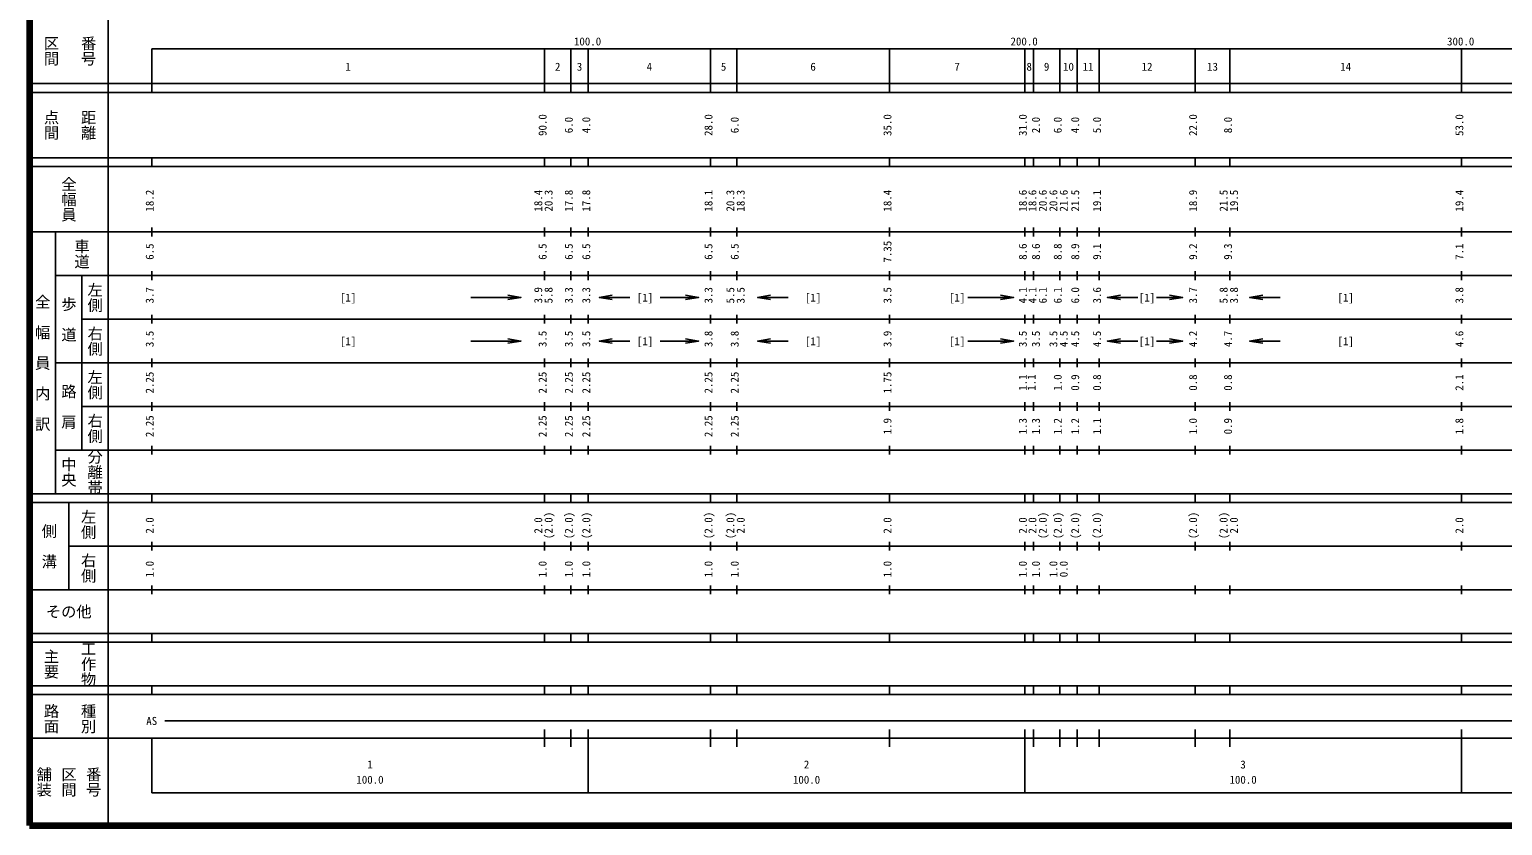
# Model space of a CAD drawing. Units: millimetres on the paper, enlarged 1000 times. Extents: x 40000 to 680000, y 20000 to 380000.
# Drawn here: x 40000 to 377433, y 20000 to 202409 of the extents above; entities that cross this region are included whole.
import ezdxf
from ezdxf.enums import TextEntityAlignment as Align

# ---------------------------------------------------------------- set-up
doc = ezdxf.new("R2010")
doc.units = ezdxf.units.MM
doc.header["$LTSCALE"] = 1000
doc.layers.add('M-TTL', color=2, linetype='Continuous', lineweight=140)
doc.layers.add('M-TTL-BAND', color=7, linetype='Continuous', lineweight=25)
doc.styles.add('@ＭＳ ゴシック', font='')
doc.styles.add('ＭＳ ゴシック', font='')
doc.styles.get('@ＭＳ ゴシック').set_extended_font_data('@MS Gothic')
doc.styles.get('ＭＳ ゴシック').set_extended_font_data('MS Gothic')

# ---------------------------------------------------------------- blocks, each defined once
blk = doc.blocks.new('open_arrow')
at = {"color": 0, "linetype": 'Continuous', "lineweight": -2}
blk.add_lwpolyline([(7.5, 1.25), (0, 0), (7.5, -1.25)], dxfattribs=at)

msp = doc.modelspace()

# ---------------------------------------------------------------- linework, layer by layer
at = {"layer": 'M-TTL'}
for p, q in [((40000, 380000), (40000, 20000)), ((40000, 20000), (680000, 20000))]:
    msp.add_line(p, q, dxfattribs=at)
at = {"layer": 'M-TTL-BAND'}
for p, q in [((58000, 370000), (58000, 20000)), ((68000, 198000), (579000, 198000)), ((68000, 198000), (68000, 188000)), ((158000, 188000), (158000, 198000)), ((164000, 188000), (164000, 198000)), ((168000, 188000), (168000, 198000)), ((196000, 188000), (196000, 198000)), ((202000, 188000), (202000, 198000)), ((237000, 188000), (237000, 198000)), ((268000, 188000), (268000, 198000)), ((270000, 188000), (270000, 198000)), ((276000, 188000), (276000, 198000)), ((280000, 188000), (280000, 198000)), ((285000, 188000), (285000, 198000)), ((307000, 188000), (307000, 198000)), ((315000, 188000), (315000, 198000)), ((368000, 188000), (368000, 198000)), ((40000, 190000), (579000, 190000)), ((40000, 188000), (579000, 188000)), ((40000, 173000), (579000, 173000)), ((68000, 171000), (68000, 173000)), ((158000, 171000), (158000, 173000)), ((164000, 171000), (164000, 173000)), ((168000, 171000), (168000, 173000)), ((196000, 171000), (196000, 173000)), ((202000, 171000), (202000, 173000)), ((237000, 171000), (237000, 173000)), ((268000, 171000), (268000, 173000)), ((270000, 171000), (270000, 173000)), ((276000, 171000), (276000, 173000)), ((280000, 171000), (280000, 173000)), ((285000, 171000), (285000, 173000)), ((307000, 171000), (307000, 173000)), ((315000, 171000), (315000, 173000)), ((368000, 171000), (368000, 173000)), ((40000, 171000), (579000, 171000)), ((40000, 156000), (579000, 156000)), ((46000, 96000), (46000, 156000)), ((68000, 155000), (68000, 157000)), ((158000, 155000), (158000, 157000)), ((164000, 155000), (164000, 157000)), ((168000, 155000), (168000, 157000)), ((196000, 155000), (196000, 157000)), ((202000, 155000), (202000, 157000)), ((237000, 155000), (237000, 157000)), ((268000, 155000), (268000, 157000)), ((270000, 155000), (270000, 157000)), ((276000, 155000), (276000, 157000)), ((280000, 155000), (280000, 157000)), ((285000, 155000), (285000, 157000)), ((307000, 155000), (307000, 157000)), ((315000, 155000), (315000, 157000)), ((368000, 155000), (368000, 157000)), ((46000, 146000), (579000, 146000)), ((52000, 146000), (52000, 106000)), ((68000, 145000), (68000, 147000)), ((158000, 145000), (158000, 147000)), ((164000, 145000), (164000, 147000)), ((168000, 145000), (168000, 147000)), ((196000, 145000), (196000, 147000)), ((202000, 145000), (202000, 147000)), ((237000, 145000), (237000, 147000)), ((268000, 145000), (268000, 147000)), ((270000, 145000), (270000, 147000)), ((276000, 145000), (276000, 147000)), ((280000, 145000), (280000, 147000)), ((285000, 145000), (285000, 147000)), ((307000, 145000), (307000, 147000)), ((315000, 145000), (315000, 147000)), ((368000, 145000), (368000, 147000)), ((152569, 141000), (141107, 141000)), ((170506, 141000), (177495, 141000)), ((193280, 141000), (184466, 141000)), ((206780, 141000), (213769, 141000)), ((265414, 141000), (254921, 141000)), ((286927, 141000), (293917, 141000)), ((304167, 141000), (298187, 141000)), ((319504, 141000), (326494, 141000)), ((52000, 136000), (579000, 136000)), ((68000, 135000), (68000, 137000)), ((158000, 135000), (158000, 137000)), ((164000, 135000), (164000, 137000)), ((168000, 135000), (168000, 137000)), ((196000, 135000), (196000, 137000)), ((202000, 135000), (202000, 137000)), ((237000, 135000), (237000, 137000)), ((268000, 135000), (268000, 137000)), ((270000, 135000), (270000, 137000)), ((276000, 135000), (276000, 137000)), ((280000, 135000), (280000, 137000)), ((285000, 135000), (285000, 137000)), ((307000, 135000), (307000, 137000)), ((315000, 135000), (315000, 137000)), ((368000, 135000), (368000, 137000)), ((152569, 131000), (141107, 131000)), ((170506, 131000), (177495, 131000)), ((193280, 131000), (184466, 131000)), ((206780, 131000), (213769, 131000)), ((265414, 131000), (254921, 131000)), ((286927, 131000), (293917, 131000)), ((304167, 131000), (298187, 131000)), ((319504, 131000), (326494, 131000)), ((46000, 126000), (579000, 126000)), ((68000, 125000), (68000, 127000)), ((158000, 125000), (158000, 127000)), ((164000, 125000), (164000, 127000)), ((168000, 125000), (168000, 127000)), ((196000, 125000), (196000, 127000)), ((202000, 125000), (202000, 127000)), ((237000, 125000), (237000, 127000)), ((268000, 125000), (268000, 127000)), ((270000, 125000), (270000, 127000)), ((276000, 125000), (276000, 127000)), ((280000, 125000), (280000, 127000)), ((285000, 125000), (285000, 127000)), ((307000, 125000), (307000, 127000)), ((315000, 125000), (315000, 127000)), ((368000, 125000), (368000, 127000)), ((52000, 116000), (579000, 116000)), ((68000, 115000), (68000, 117000)), ((158000, 115000), (158000, 117000)), ((164000, 115000), (164000, 117000)), ((168000, 115000), (168000, 117000)), ((196000, 115000), (196000, 117000)), ((202000, 115000), (202000, 117000)), ((237000, 115000), (237000, 117000)), ((268000, 115000), (268000, 117000)), ((270000, 115000), (270000, 117000)), ((276000, 115000), (276000, 117000)), ((280000, 115000), (280000, 117000)), ((285000, 115000), (285000, 117000)), ((307000, 115000), (307000, 117000)), ((315000, 115000), (315000, 117000)), ((368000, 115000), (368000, 117000)), ((46000, 106000), (579000, 106000)), ((68000, 105000), (68000, 107000)), ((158000, 105000), (158000, 107000)), ((164000, 105000), (164000, 107000)), ((168000, 105000), (168000, 107000)), ((196000, 105000), (196000, 107000)), ((202000, 105000), (202000, 107000)), ((237000, 105000), (237000, 107000)), ((268000, 105000), (268000, 107000)), ((270000, 105000), (270000, 107000)), ((276000, 105000), (276000, 107000)), ((280000, 105000), (280000, 107000)), ((285000, 105000), (285000, 107000)), ((307000, 105000), (307000, 107000)), ((315000, 105000), (315000, 107000)), ((368000, 105000), (368000, 107000)), ((40000, 96000), (579000, 96000)), ((68000, 94000), (68000, 96000)), ((158000, 94000), (158000, 96000)), ((164000, 94000), (164000, 96000)), ((168000, 94000), (168000, 96000)), ((196000, 94000), (196000, 96000)), ((202000, 94000), (202000, 96000)), ((237000, 94000), (237000, 96000)), ((268000, 94000), (268000, 96000)), ((270000, 94000), (270000, 96000)), ((276000, 94000), (276000, 96000)), ((280000, 94000), (280000, 96000)), ((285000, 94000), (285000, 96000)), ((307000, 94000), (307000, 96000)), ((315000, 94000), (315000, 96000)), ((368000, 94000), (368000, 96000)), ((40000, 94000), (579000, 94000)), ((49000, 94000), (49000, 74000)), ((68000, 83000), (68000, 85000)), ((158000, 83000), (158000, 85000)), ((164000, 83000), (164000, 85000)), ((168000, 83000), (168000, 85000)), ((196000, 83000), (196000, 85000)), ((202000, 83000), (202000, 85000)), ((237000, 83000), (237000, 85000)), ((268000, 83000), (268000, 85000)), ((270000, 83000), (270000, 85000)), ((276000, 83000), (276000, 85000)), ((280000, 83000), (280000, 85000)), ((285000, 83000), (285000, 85000)), ((307000, 83000), (307000, 85000)), ((315000, 83000), (315000, 85000)), ((368000, 83000), (368000, 85000)), ((49000, 84000), (579000, 84000)), ((68000, 73000), (68000, 75000)), ((158000, 73000), (158000, 75000)), ((164000, 73000), (164000, 75000)), ((168000, 73000), (168000, 75000)), ((196000, 73000), (196000, 75000)), ((202000, 73000), (202000, 75000)), ((237000, 73000), (237000, 75000)), ((268000, 73000), (268000, 75000)), ((270000, 73000), (270000, 75000)), ((276000, 73000), (276000, 75000)), ((280000, 73000), (280000, 75000)), ((285000, 73000), (285000, 75000)), ((307000, 73000), (307000, 75000)), ((315000, 73000), (315000, 75000)), ((368000, 73000), (368000, 75000)), ((40000, 74000), (579000, 74000)), ((40000, 64000), (579000, 64000)), ((40000, 62000), (579000, 62000)), ((68000, 62000), (68000, 64000)), ((158000, 62000), (158000, 64000)), ((164000, 62000), (164000, 64000)), ((168000, 62000), (168000, 64000)), ((196000, 62000), (196000, 64000)), ((202000, 62000), (202000, 64000)), ((237000, 62000), (237000, 64000)), ((268000, 62000), (268000, 64000)), ((270000, 62000), (270000, 64000)), ((276000, 62000), (276000, 64000)), ((280000, 62000), (280000, 64000)), ((285000, 62000), (285000, 64000)), ((307000, 62000), (307000, 64000)), ((315000, 62000), (315000, 64000)), ((368000, 62000), (368000, 64000)), ((40000, 52000), (579000, 52000)), ((68000, 50000), (68000, 52000)), ((158000, 50000), (158000, 52000)), ((164000, 50000), (164000, 52000)), ((168000, 50000), (168000, 52000)), ((196000, 50000), (196000, 52000)), ((202000, 50000), (202000, 52000)), ((237000, 50000), (237000, 52000)), ((268000, 50000), (268000, 52000)), ((270000, 50000), (270000, 52000)), ((276000, 50000), (276000, 52000)), ((280000, 50000), (280000, 52000)), ((285000, 50000), (285000, 52000)), ((307000, 50000), (307000, 52000)), ((315000, 50000), (315000, 52000)), ((368000, 50000), (368000, 52000)), ((40000, 50000), (579000, 50000)), ((71000, 44000), (565000, 44000)), ((158000, 38000), (158000, 42000)), ((164000, 38000), (164000, 42000)), ((168000, 27500), (168000, 42000)), ((196000, 38000), (196000, 42000)), ((202000, 38000), (202000, 42000)), ((237000, 38000), (237000, 42000)), ((268000, 27500), (268000, 42000)), ((270000, 38000), (270000, 42000)), ((276000, 38000), (276000, 42000)), ((280000, 38000), (280000, 42000)), ((285000, 38000), (285000, 42000)), ((307000, 38000), (307000, 42000)), ((315000, 38000), (315000, 42000)), ((368000, 27500), (368000, 42000)), ((40000, 40000), (579000, 40000)), ((68000, 40000), (68000, 27500)), ((68000, 27500), (579000, 27500))]:
    msp.add_line(p, q, dxfattribs=at)

# ---------------------------------------------------------------- block references
at = {"layer": 'M-TTL-BAND', "xscale": 400, "yscale": 400, "rotation": 180}
for p in [(152569, 141000), (193280, 141000), (265414, 141000), (304167, 141000), (152569, 131000), (193280, 131000), (265414, 131000), (304167, 131000)]:
    msp.add_blockref('open_arrow', p, dxfattribs=at)
at = {"layer": 'M-TTL-BAND', "xscale": 400, "yscale": 400}
for p in [(170506, 141000), (206780, 141000), (286927, 141000), (319504, 141000), (170506, 131000), (206780, 131000), (286927, 131000), (319504, 131000)]:
    msp.add_blockref('open_arrow', p, dxfattribs=at)

# ---------------------------------------------------------------- texts
at = {"layer": 'M-TTL-BAND', "style": '@ＭＳ ゴシック'}
for s, p in [('区間', (45000, 197500)), ('番号', (53500, 197500)), ('点間', (45000, 180500)), ('距離', (53500, 180500)), ('全幅員', (49000, 163500)), ('車道', (52000, 151000)), ('左側', (55000, 141000)), ('全\u3000幅\u3000員\u3000内\u3000訳', (43000, 126000)), ('歩\u3000道', (49000, 136000)), ('右側', (55000, 131000)), ('左側', (55000, 121000)), ('路\u3000肩', (49000, 116000)), ('右側', (55000, 111000)), ('分離帯', (55000, 101000)), ('中央', (49000, 101000)), ('左側', (53500, 89000)), ('側\u3000溝', (44500, 84000)), ('右側', (53500, 79000)), ('工作物', (53500, 57000)), ('主要', (45000, 57000)), ('路面', (45000, 44500)), ('種別', (53500, 44500)), ('舗装', (43333, 30000)), ('区間', (49000, 30000)), ('番号', (54667, 30000))]:
    msp.add_text(s, height=2566, rotation=270, dxfattribs=at).set_placement(p, align=Align.MIDDLE_CENTER)
at = {"layer": 'M-TTL-BAND', "style": 'ＭＳ ゴシック'}
for s, p in [('100.0', (167844, 198195)), ('200.0', (267844, 198195)), ('300.0', (367844, 198195)), ('1', (113000, 192405)), ('2', (161000, 192405)), ('3', (166000, 192405)), ('4', (182000, 192405)), ('5', (199000, 192405)), ('6', (219500, 192405)), ('7', (252500, 192405)), ('8', (269000, 192405)), ('9', (273000, 192405)), ('10', (278000, 192405)), ('11', (282500, 192405)), ('12', (296000, 192405)), ('13', (311000, 192405)), ('14', (341500, 192405)), ('[1]', (113000, 139500)), ('[1]', (181007, 139500)), ('[1]', (219500, 139500)), ('[1]', (252500, 139500)), ('[1]', (296000, 139500)), ('[1]', (341500, 139500)), ('[1]', (113000, 129500)), ('[1]', (181007, 129500)), ('[1]', (219500, 129500)), ('[1]', (252500, 129500)), ('[1]', (296000, 129500)), ('[1]', (341500, 129500)), ('AS', (68000, 42500)), ('1', (118000, 32523)), ('2', (218000, 32523)), ('3', (318000, 32523)), ('100.0', (118000, 29033)), ('100.0', (218000, 29033)), ('100.0', (318000, 29033))]:
    msp.add_text(s, height=1833, dxfattribs=at).set_placement(p, align=Align.BOTTOM_CENTER)
for s, p in [('90.0', (159000, 180500)), ('6.0', (165000, 180500)), ('4.0', (169000, 180500)), ('28.0', (197000, 180500)), ('6.0', (203000, 180500)), ('35.0', (238000, 180500)), ('31.0', (269000, 180500)), ('2.0', (272000, 180500)), ('6.0', (277000, 180500)), ('4.0', (281000, 180500)), ('5.0', (286000, 180500)), ('22.0', (308000, 180500)), ('8.0', (316000, 180500)), ('53.0', (369000, 180500)), ('18.2', (69000, 163174)), ('18.4', (158000, 163174)), ('20.3', (160370, 163174)), ('17.8', (165000, 163174)), ('17.8', (169000, 163174)), ('18.1', (197000, 163174)), ('20.3', (202000, 163174)), ('18.3', (204370, 163174)), ('18.4', (238000, 163174)), ('18.6', (269000, 163174)), ('18.6', (271200, 163174)), ('20.6', (273570, 163174)), ('20.6', (276000, 163174)), ('21.6', (278370, 163174)), ('21.5', (281000, 163174)), ('19.1', (286000, 163174)), ('18.9', (308000, 163174)), ('21.5', (315000, 163174)), ('19.5', (317370, 163174)), ('19.4', (369000, 163174)), ('6.5', (69000, 151500)), ('6.5', (159000, 151500)), ('6.5', (165000, 151500)), ('6.5', (169000, 151500)), ('6.5', (197000, 151500)), ('6.5', (203000, 151500)), ('7.35', (238000, 151500)), ('8.6', (269000, 151500)), ('8.6', (272000, 151500)), ('8.8', (277000, 151500)), ('8.9', (281000, 151500)), ('9.1', (286000, 151500)), ('9.2', (308000, 151500)), ('9.3', (316000, 151500)), ('7.1', (369000, 151500)), ('3.7', (69000, 141500)), ('3.9', (158000, 141500)), ('5.8', (160370, 141500)), ('3.3', (165000, 141500)), ('3.3', (169000, 141500)), ('3.3', (197000, 141500)), ('5.5', (202000, 141500)), ('3.5', (204370, 141500)), ('3.5', (238000, 141500)), ('4.1', (269000, 141500)), ('4.1', (271200, 141500)), ('6.1', (273570, 141500)), ('6.1', (277000, 141500)), ('6.0', (281000, 141500)), ('3.6', (286000, 141500)), ('3.7', (308000, 141500)), ('5.8', (315000, 141500)), ('3.8', (317370, 141500)), ('3.8', (369000, 141500)), ('3.5', (69000, 131500)), ('3.5', (159000, 131500)), ('3.5', (165000, 131500)), ('3.5', (169000, 131500)), ('3.8', (197000, 131500)), ('3.8', (203000, 131500)), ('3.9', (238000, 131500)), ('3.5', (269000, 131500)), ('3.5', (272000, 131500)), ('3.5', (276000, 131500)), ('4.5', (278370, 131500)), ('4.5', (281000, 131500)), ('4.5', (286000, 131500)), ('4.2', (308000, 131500)), ('4.7', (316000, 131500)), ('4.6', (369000, 131500)), ('2.25', (69000, 121500)), ('2.25', (159000, 121500)), ('2.25', (165000, 121500)), ('2.25', (169000, 121500)), ('2.25', (197000, 121500)), ('2.25', (203000, 121500)), ('1.75', (238000, 121500)), ('1.1', (269000, 121500)), ('1.1', (271000, 121500)), ('1.0', (277000, 121500)), ('0.9', (281000, 121500)), ('0.8', (286000, 121500)), ('0.8', (308000, 121500)), ('0.8', (316000, 121500)), ('2.1', (369000, 121500)), ('2.25', (69000, 111500)), ('2.25', (159000, 111500)), ('2.25', (165000, 111500)), ('2.25', (169000, 111500)), ('2.25', (197000, 111500)), ('2.25', (203000, 111500)), ('1.9', (238000, 111500)), ('1.3', (269000, 111500)), ('1.3', (272000, 111500)), ('1.2', (277000, 111500)), ('1.2', (281000, 111500)), ('1.1', (286000, 111500)), ('1.0', (308000, 111500)), ('0.9', (316000, 111500)), ('1.8', (369000, 111500)), ('(2.0)', (160370, 88764)), ('(2.0)', (165000, 88764)), ('(2.0)', (169000, 88764)), ('(2.0)', (197000, 88764)), ('(2.0)', (202000, 88764)), ('(2.0)', (273570, 88764)), ('(2.0)', (277000, 88764)), ('(2.0)', (281000, 88764)), ('(2.0)', (286000, 88764)), ('(2.0)', (308000, 88764)), ('(2.0)', (315000, 88764)), ('2.0', (69000, 88764)), ('2.0', (158000, 88764)), ('2.0', (204370, 88764)), ('2.0', (238000, 88764)), ('2.0', (269000, 88764)), ('2.0', (271200, 88764)), ('2.0', (317370, 88764)), ('2.0', (369000, 88764)), ('1.0', (69000, 78764)), ('1.0', (159000, 78764)), ('1.0', (165000, 78764)), ('1.0', (169000, 78764)), ('1.0', (197000, 78764)), ('1.0', (203000, 78764)), ('1.0', (238000, 78764)), ('1.0', (269000, 78764)), ('1.0', (272000, 78764)), ('1.0', (276000, 78764)), ('0.0', (278370, 78764))]:
    msp.add_text(s, height=1833, rotation=90, dxfattribs=at).set_placement(p, align=Align.BOTTOM_CENTER)
msp.add_text('その他', height=2566, dxfattribs=at).set_placement((49000, 69000), align=Align.MIDDLE_CENTER)

doc.saveas('drawing.dxf')
